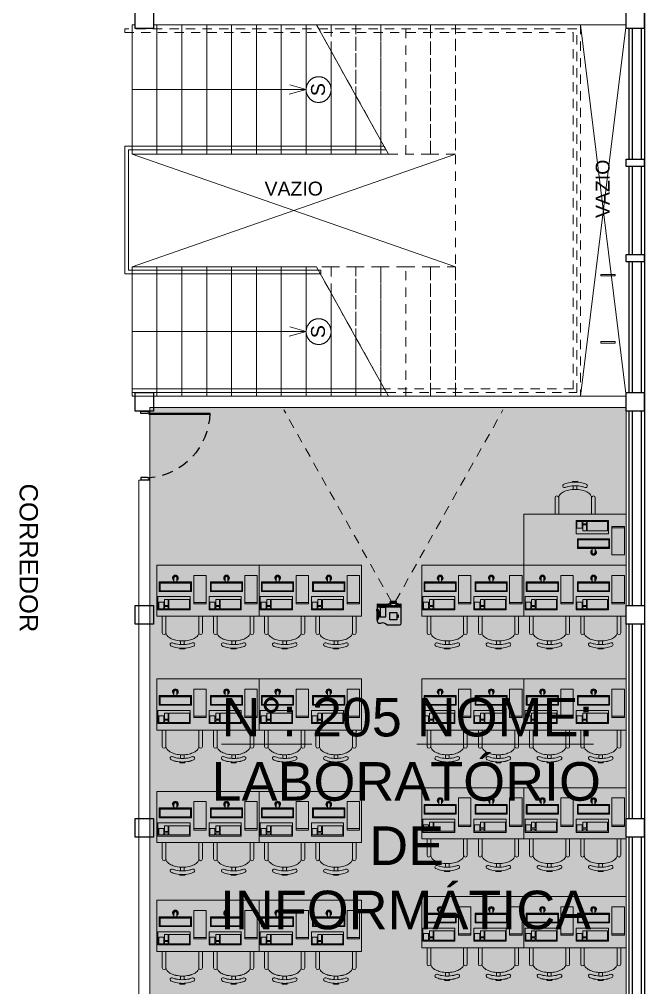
# Model space of a CAD drawing. Header units: metres. Extents: x 512 to 829, y -209 to 245.
# Drawn here: x 653.72 to 662.28, y -176.8 to -163.54 of the extents above; entities that cross this region are included whole.
import ezdxf

# ---------------------------------------------------------------- set-up
doc = ezdxf.new("R2010")
doc.units = ezdxf.units.M
doc.header["$LTSCALE"] = 0.508
for name, pattern in [('HIDDEN', [0.375, 0.25, -0.125]), ('STYLE_01', [0.073819, 0.049213, -0.024606]), ('STYLE_17', [14.76378, 9.84252, -4.92126])]:
    doc.linetypes.add(name, pattern=pattern)
doc.layers.get('0').update_dxf_attribs({"lineweight": 15})
for name, color, linetype, lineweight in [('03', 3, 'Continuous', 15), ('AMB-NOVOS', 10, 'Continuous', 15), ('CONTORNO', 7, 'Continuous', 15), ('Demolir', 10, 'HIDDEN', 15), ('EQUIPAMENTO', 3, 'Continuous', 0), ('MOBILIARIO', 252, 'Continuous', 18), ('None', 7, 'Continuous', 5), ('USO-Laboratorio de inf', 40, 'Continuous', 15)]:
    doc.layers.add(name, color=color, linetype=linetype, lineweight=lineweight)
for name, color, linetype in [('AR-TEXTOS', 2, 'Continuous'), ('ARQ-COR', 2, 'Continuous'), ('ARQ-CXO', 2, 'Continuous'), ('MB-ARQ-MOBILIÁRIO-EQUIPAMENTO', 21, 'Continuous'), ('MB-ARQ-PORTA-PROJEÇÃO ABERTURA', 1, 'HIDDEN'), ('MB-ARQ-SANITÁRIO-PORTA', 2, 'Continuous'), ('PENA06', 6, 'Continuous')]:
    doc.layers.add(name, color=color, linetype=linetype)
doc.styles.add('Arial', font='arial.ttf')
doc.styles.add('R80 - 1_100', font='arial.ttf', dxfattribs={"height": 0.25})

# ---------------------------------------------------------------- blocks, each defined once
blk = doc.blocks.new('Grupo-233')
at = {"layer": 'CONTORNO', "color": 7, "linetype": 'Continuous', "lineweight": 5}
for points in [[(-0.47, 0.1), (-0.45, 0.1), (-0.45, -0.1), (-0.47, -0.1)], [(0.45, 0.1), (0.47, 0.1), (0.47, -0.1), (0.45, -0.1)]]:
    blk.add_lwpolyline(points, close=True, dxfattribs=at)
blk = doc.blocks.new('monitor')
at = {"layer": 'MOBILIARIO'}
for p, q in [((0.22, 0.134), (-0.22, 0.134)), ((-0.22, 0.134), (-0.22, 0)), ((-0.02, 0.134), (-0.02, 0.186)), ((0.019, 0.186), (0.019, 0.134)), ((0.22, 0.134), (0.22, 0)), ((0.22, 0.126), (-0.22, 0.126)), ((0.22, 0), (-0.22, 0)), ((0.209, 0.116), (-0.21, 0.116)), ((-0.21, 0.116), (-0.21, 0.012)), ((0.209, 0.012), (-0.21, 0.012)), ((0.209, 0.116), (0.209, 0.012))]:
    blk.add_line(p, q, dxfattribs=at)
for radius, start, end in [(0.0392, 299.3143, 240.6857), (0.0292, 311.0987, 228.9013), (0.0192, 0, 180)]:
    blk.add_arc((-0.001, 0.186), radius, start, end, dxfattribs=at)
blk = doc.blocks.new('computador')
at = {"layer": 'MOBILIARIO'}
for p, q in [((0, -0.39), (0, 0)), ((0.17, 0), (0, 0)), ((0.17, -0.39), (0.17, 0)), ((0.17, -0.37), (0, -0.37)), ((0.17, -0.39), (0, -0.39)), ((0.219, -0.291), (0.219, -0.471)), ((0.219, -0.291), (0.659, -0.291)), ((0.229, -0.331), (0.229, -0.456)), ((0.229, -0.331), (0.509, -0.331)), ((0.509, -0.331), (0.509, -0.456)), ((0.519, -0.331), (0.519, -0.411)), ((0.519, -0.331), (0.569, -0.331)), ((0.569, -0.331), (0.569, -0.411)), ((0.579, -0.366), (0.579, -0.456)), ((0.579, -0.366), (0.649, -0.366)), ((0.649, -0.366), (0.649, -0.456)), ((0.659, -0.291), (0.659, -0.471)), ((0.219, -0.471), (0.659, -0.471)), ((0.229, -0.456), (0.509, -0.456)), ((0.519, -0.411), (0.569, -0.411)), ((0.519, -0.426), (0.519, -0.456)), ((0.519, -0.426), (0.569, -0.426)), ((0.519, -0.456), (0.569, -0.456)), ((0.569, -0.426), (0.569, -0.456)), ((0.579, -0.456), (0.649, -0.456))]:
    blk.add_line(p, q, dxfattribs=at)
blk.add_blockref('monitor', (0.422, -0.221), dxfattribs=at)
blk = doc.blocks.new('Mesa dupla aluno')
at = {"layer": 'MOBILIARIO', "linetype": 'Continuous', "lineweight": 0}
for p, q in [((0.7, 0.776), (0.7, 1.326)), ((0.925, 1.326), (0.7, 1.326)), ((0.7, 0.776), (0.7, 1.326)), ((0.925, 1.276), (0.7, 1.276)), ((1.087, 1.076), (1.037, 1.076)), ((1.136, 1.086), (1.142, 1.086)), ((1.147, 1.081), (1.147, 1.021)), ((1.087, 1.026), (1.037, 1.026)), ((1.136, 1.016), (1.142, 1.016)), ((0.925, 0.826), (0.7, 0.826)), ((0.925, 0.776), (0.7, 0.776)), ((0.925, 0.624), (0.7, 0.624)), ((0.7, 0.624), (0.7, 0.074)), ((0.925, 0.574), (0.7, 0.574)), ((1.087, 0.374), (1.037, 0.374)), ((1.087, 0.324), (1.037, 0.324)), ((1.136, 0.384), (1.142, 0.384)), ((1.136, 0.314), (1.142, 0.314)), ((1.147, 0.319), (1.147, 0.379)), ((0.925, 0.124), (0.7, 0.124)), ((0.925, 0.074), (0.7, 0.074))]:
    blk.add_line(p, q, dxfattribs=at)
blk.add_lwpolyline([(0.7, 0), (0.7, 1.4), (0, 1.4), (0, 0)], close=True, dxfattribs=at)
for centre, radius, start, end in [((0.925, 1.301), 0.025, 270, 90), ((0.925, 1.216), 0.0597, 50.3607, 90), ((0.86, 1.137), 0.162, 26.5651, 50.3607), ((0.755, 1.085), 0.279, 11.7009, 26.5651), ((1.086, 1.196), 0.0229, 21.5813, 201.5813), ((0.855, 1.085), 0.279, 11.7009, 26.5651), ((0.589, 1.051), 0.449, 0, 11.7009), ((0.805, 1.085), 0.279, 11.7009, 21.5813), ((0.639, 1.051), 0.449, 0, 11.7009), ((0.689, 1.051), 0.449, 0, 11.7009), ((1.142, 1.081), 0.005, 0, 90), ((0.755, 1.016), 0.279, 333.4349, 348.2991), ((0.589, 1.051), 0.449, 348.2991, 0), ((0.805, 1.016), 0.279, 338.4187, 348.2991), ((0.639, 1.051), 0.449, 348.2991, 0), ((0.855, 1.016), 0.279, 333.4349, 348.2991), ((0.689, 1.051), 0.449, 348.2991, 0), ((1.142, 1.021), 0.005, 270, 0), ((0.925, 0.885), 0.0597, 270, 309.6393), ((0.925, 0.801), 0.025, 270, 90), ((0.86, 0.964), 0.162, 309.6393, 333.4349), ((1.086, 0.905), 0.0229, 158.4187, 338.4187), ((0.925, 0.599), 0.025, 270, 90), ((0.925, 0.515), 0.0597, 50.3607, 90), ((0.86, 0.436), 0.162, 26.5651, 50.3607), ((0.755, 0.384), 0.279, 11.7009, 26.5651), ((0.589, 0.349), 0.449, 0, 11.7009), ((1.086, 0.495), 0.0229, 21.5813, 201.5813), ((0.805, 0.384), 0.279, 11.7009, 21.5813), ((0.639, 0.349), 0.449, 0, 11.7009), ((0.855, 0.384), 0.279, 11.7009, 26.5651), ((0.689, 0.349), 0.449, 0, 11.7009), ((0.589, 0.349), 0.449, 348.2991, 0), ((0.639, 0.349), 0.449, 348.2991, 0), ((0.689, 0.349), 0.449, 348.2991, 0), ((1.142, 0.379), 0.005, 0, 90), ((1.142, 0.319), 0.005, 270, 0), ((0.925, 0.184), 0.0597, 270, 309.6393), ((0.86, 0.263), 0.162, 309.6393, 333.4349), ((0.755, 0.315), 0.279, 333.4349, 348.2991), ((1.086, 0.204), 0.0229, 158.4187, 338.4187), ((0.805, 0.315), 0.279, 338.4187, 348.2991), ((0.855, 0.315), 0.279, 333.4349, 348.2991), ((0.925, 0.099), 0.025, 270, 90)]:
    blk.add_arc(centre, radius, start, end, dxfattribs=at)
at = {"layer": 'Demolir', "linetype": 'Continuous', "lineweight": 0, "rotation": 89.99999999999999}
for p in [(0.14, 0.726), (0.14, 0.026)]:
    blk.add_blockref('computador', p, dxfattribs=at)
blk = doc.blocks.new('A$C2cbf097b')
for p, q in [((0.025, 0.305), (0.025, 0.275)), ((0.28, 0.33), (0.05, 0.33)), ((0.192, 0.336), (0.076, 0.336)), ((0.076, 0.33), (0.076, 0.336)), ((0.076, 0.33), (0.076, 0.315)), ((0.209, 0.315), (0.076, 0.315)), ((0.192, 0.336), (0.209, 0.336)), ((0.209, 0.33), (0.209, 0.336)), ((0.209, 0.33), (0.209, 0.315)), ((0.247, 0.33), (0.247, 0.168)), ((0.267, 0.33), (0.267, 0.13)), ((0.285, 0.325), (0.285, 0.16)), ((0, 0.191), (0, 0.025)), ((0.247, 0.162), (0.247, 0)), ((0.291, 0.065), (0.291, 0.15)), ((0.291, 0.15), (0.303, 0.15)), ((0.291, 0.15), (0.291, 0.15)), ((0.303, 0.15), (0.303, 0.065)), ((0.303, 0.145), (0.309, 0.145)), ((0.309, 0.15), (0.309, 0.065)), ((0.309, 0.15), (0.322, 0.15)), ((0.322, 0.15), (0.322, 0.065)), ((0.322, 0.138), (0.325, 0.138)), ((0.325, 0.138), (0.325, 0.078)), ((0.025, 0), (0.28, 0)), ((0.108, 0.053), (0.108, 0.059)), ((0.108, 0.053), (0.13, 0.053)), ((0.13, 0.053), (0.13, 0.059)), ((0.267, 0.085), (0.267, 0)), ((0.285, 0.055), (0.285, 0.005)), ((0.291, 0.065), (0.303, 0.065)), ((0.303, 0.07), (0.309, 0.07)), ((0.309, 0.065), (0.322, 0.065)), ((0.322, 0.078), (0.325, 0.078))]:
    blk.add_line(p, q)
for points in [[(0.237, 0.209), (0.237, 0.291), (0.109, 0.291), (0.109, 0.209)], [(0.07, 0.059), (0.07, 0.157), (0.168, 0.157), (0.168, 0.059)], [(0.131, 0.039), (0.131, 0.059), (0.107, 0.059), (0.107, 0.039)]]:
    blk.add_lwpolyline(points, close=True)
blk.add_circle((0.251, 0.165), 0.0055)
for centre, radius, start, end in [((-0.075, 0.263), 0.101, 320.2078, 7.0899), ((0.05, 0.305), 0.025, 90, 180), ((0.077, 0.322), 0.0136, 95.6381, 146.2894), ((0.143, 0.437), 0.139, 241.3201, 298.6799), ((0.208, 0.322), 0.0136, 33.7106, 84.3619), ((0.28, 0.325), 0.005, 0, 90), ((0.01, 0.191), 0.01, 140.2078, 180), ((0.314, 0.108), 0.0516, 132.7564, 227.2436), ((0.265, 0.16), 0.02, 312.7564, 0), ((0.205, 0.15), 0.086, 359.872, 22.0691), ((0.025, 0.025), 0.025, 180, 270), ((0.265, 0.055), 0.02, 0, 47.2436), ((0.28, 0.005), 0.005, 270, 0), ((0.205, 0.065), 0.086, 337.9309, 0.128)]:
    blk.add_arc(centre, radius, start, end)
blk = doc.blocks.new('PORTA BAN 60CM')
for points in [[(-0.024, 0.8), (-0.042, 0.8), (-0.042, 0.096), (-0.024, 0.096)], [(-0.776, 0.078), (-0.77, 0.078), (-0.77, 0), (-0.8, 0), (-0.8, 0.096), (-0.776, 0.096)], [(-0.03, 0.078), (-0.03, 0), (0, 0), (0, 0.096), (-0.024, 0.096), (-0.024, 0.078)]]:
    blk.add_lwpolyline(points, close=True)
at = {"layer": 'MB-ARQ-PORTA-PROJEÇÃO ABERTURA'}
blk.add_arc((-0.014, 0.036), 0.764, 90.7284, 175.466, dxfattribs=at)

msp = doc.modelspace()

# ---------------------------------------------------------------- hatches: boundary and pattern name
at = {"layer": 'USO-Laboratorio de inf', "transparency": 33554483}
h = msp.add_hatch(color=256, dxfattribs=at)
h.dxf.hatch_style = 1
h.paths.add_polyline_path([(655.5045, -168.857), (662.0245, -168.857), (662.0245, -178.6561), (655.5045, -178.6561)])

# ---------------------------------------------------------------- linework, layer by layer
at = {"linetype": 'HIDDEN'}
for p, q in [((658.8073, -171.511), (657.3375, -168.8923)), ((658.8673, -171.511), (660.3372, -168.8923))]:
    msp.add_line(p, q, dxfattribs=at)
at = {"layer": '03'}
for p, q in [((662.0245, -163.6189), (655.5548, -163.6189)), ((662.0245, -168.7061), (655.5548, -168.7061)), ((662.0245, -168.857), (655.5548, -168.857)), ((655.3536, -169.8528), (655.3536, -179.3082)), ((655.5045, -169.8528), (655.3536, -169.8528)), ((655.5045, -169.8528), (655.5045, -178.6561))]:
    msp.add_line(p, q, dxfattribs=at)
at = {"layer": 'ARQ-COR', "color": 2, "ltscale": 0.1}
for p, q in [((662.2274, -163.6692), (662.2274, -165.4597)), ((662.2759, -163.6692), (662.2759, -165.4597)), ((662.2274, -165.5603), (662.2274, -166.7647)), ((662.2759, -165.5603), (662.2759, -166.7647)), ((662.2274, -166.8653), (662.2274, -168.6558)), ((662.2759, -166.8653), (662.2759, -168.6558)), ((662.2274, -168.9072), (662.2274, -171.5729)), ((662.2759, -168.9072), (662.2759, -171.5729)), ((662.2274, -171.8243), (662.2274, -174.49)), ((662.2759, -171.8243), (662.2759, -174.49)), ((662.2274, -174.7414), (662.2274, -177.4071)), ((662.2759, -174.7414), (662.2759, -177.4071))]:
    msp.add_line(p, q, dxfattribs=at)
at = {"layer": 'ARQ-CXO', "color": 2, "ltscale": 0.1}
for p, q in [((662.0577, -163.6692), (662.0577, -165.4597)), ((662.1062, -163.6692), (662.1062, -165.4597)), ((662.0577, -165.5603), (662.0577, -166.7647)), ((662.1062, -165.5603), (662.1062, -166.7647)), ((662.0577, -166.8653), (662.0577, -168.6558)), ((662.1062, -166.8653), (662.1062, -168.6558)), ((662.0577, -168.9072), (662.0577, -171.5729)), ((662.1062, -168.9072), (662.1062, -171.5729)), ((662.0577, -171.8243), (662.0577, -174.49)), ((662.1062, -171.8243), (662.1062, -174.49)), ((662.0577, -174.7414), (662.0577, -177.4071)), ((662.1062, -174.7414), (662.1062, -177.4071))]:
    msp.add_line(p, q, dxfattribs=at)
at = {"layer": 'MOBILIARIO', "linetype": 'Continuous', "lineweight": 0}
for p, q in [((661.2895, -169.8826), (661.2895, -169.8762)), ((661.3545, -169.8712), (661.2945, -169.8712)), ((661.2995, -169.9319), (661.2995, -169.9819)), ((661.3495, -169.9319), (661.3495, -169.9819)), ((661.3595, -169.8826), (661.3595, -169.8762)), ((661.0495, -170.0937), (661.0495, -170.3187)), ((661.0995, -170.0937), (661.0995, -170.3187)), ((661.5495, -170.0937), (661.5495, -170.3187)), ((661.5995, -170.0937), (661.5995, -170.3187)), ((661.0495, -170.3187), (661.5995, -170.3187))]:
    msp.add_line(p, q, dxfattribs=at)
msp.add_lwpolyline([(662.0245, -171.0187), (660.6245, -171.0187), (660.6245, -170.3187), (662.0245, -170.3187)], close=True, dxfattribs=at)
for centre, radius, start, end in [((661.179, -169.9329), 0.0229, 111.5813, 291.5813), ((661.29, -170.1634), 0.2786, 101.70092, 116.56505), ((661.29, -170.2634), 0.2786, 101.70092, 116.56505), ((661.29, -170.2134), 0.2786, 101.70092, 111.5813), ((661.3245, -170.3299), 0.4487, 90, 101.70092), ((661.3245, -170.3799), 0.4487, 90, 101.70092), ((661.3245, -170.4299), 0.4487, 90, 101.70092), ((661.2945, -169.8762), 0.005, 90, 180), ((661.3245, -170.3299), 0.4487, 78.29908, 90), ((661.3245, -170.3799), 0.4487, 78.29908, 90), ((661.3245, -170.4299), 0.4487, 78.29908, 90), ((661.3545, -169.8762), 0.005, 0, 90), ((661.3589, -170.1634), 0.2786, 63.43495, 78.29908), ((661.3589, -170.2134), 0.2786, 68.4187, 78.29908), ((661.3589, -170.2634), 0.2786, 63.43495, 78.29908), ((661.4699, -169.9329), 0.0229, 248.4187, 68.4187), ((661.0745, -170.0937), 0.025, 0, 180), ((661.1592, -170.0937), 0.0597, 140.36073, 180), ((661.2376, -170.1587), 0.1616, 116.56505, 140.36073), ((661.4113, -170.1587), 0.1616, 39.63927, 63.43495), ((661.4897, -170.0937), 0.0597, 0, 39.63927), ((661.5745, -170.0937), 0.025, 0, 180)]:
    msp.add_arc(centre, radius, start, end, dxfattribs=at)
at = {"layer": 'None', "color": 7, "linetype": 'Continuous', "lineweight": 25}
for p, q in [((662.0245, -163.6692), (662.0245, -163.4177)), ((662.2759, -163.6692), (662.2759, -163.4177)), ((662.0245, -165.5603), (662.0245, -165.4597)), ((662.2759, -165.5603), (662.2759, -165.4597)), ((662.0245, -166.8653), (662.0245, -166.7647)), ((662.2759, -166.8653), (662.2759, -166.7647)), ((662.0245, -168.9072), (662.0245, -168.6558)), ((662.2759, -168.9072), (662.2759, -168.6558)), ((662.0245, -174.7414), (662.0245, -174.49)), ((662.2759, -174.7414), (662.2759, -174.49))]:
    msp.add_line(p, q, dxfattribs=at)
at = {"layer": 'None', "color": 7, "linetype": 'Continuous', "lineweight": 18}
for p, q in [((661.3963, -168.7061), (662.0245, -163.6189)), ((661.3963, -163.6189), (662.0245, -168.7061)), ((657.6433, -164.5053), (655.2598, -164.5053)), ((657.6433, -164.5053), (657.4097, -164.5668)), ((657.6433, -164.5053), (657.4198, -164.4417)), ((655.2598, -166.9333), (659.6862, -165.3917)), ((659.6862, -166.9333), (655.2598, -165.3917)), ((657.6433, -167.8197), (655.2598, -167.8197)), ((657.6433, -167.8197), (657.4097, -167.8812)), ((657.6433, -167.8197), (657.4198, -167.7561))]:
    msp.add_line(p, q, dxfattribs=at)
at = {"layer": 'None', "color": 7, "linetype": 'STYLE_17', "lineweight": 18}
for points in [[(655.5548, -163.6189), (655.6003, -163.6189), (655.6003, -165.3917), (655.2598, -165.3917)], [(655.2598, -165.3917), (655.2598, -163.6189), (655.3033, -163.6189)]]:
    msp.add_lwpolyline(points, dxfattribs=at)
for points in [[(655.6003, -165.3917), (655.6003, -163.6189), (655.9408, -163.6189), (655.9408, -165.3917)], [(655.9408, -165.3917), (655.9408, -163.6189), (656.2813, -163.6189), (656.2813, -165.3917)], [(656.2813, -165.3917), (656.2813, -163.6189), (656.6218, -163.6189), (656.6218, -165.3917)], [(656.6218, -165.3917), (656.6218, -163.6189), (656.9623, -163.6189), (656.9623, -165.3917)], [(656.9623, -165.3917), (656.9623, -163.6189), (657.3028, -163.6189), (657.3028, -165.3917)], [(657.3028, -165.3917), (657.3028, -163.6189), (657.6433, -163.6189), (657.6433, -165.3917)], [(657.6433, -165.3917), (657.9838, -165.3917), (657.9838, -163.9779), (657.7839, -163.6189), (657.6433, -163.6189)], [(657.9838, -165.3917), (658.3243, -165.3917), (658.3243, -164.5893), (657.9838, -163.9779)], [(658.3243, -165.3917), (658.6648, -165.3917), (658.6648, -165.2007), (658.3243, -164.5893)], [(658.6648, -165.3917), (658.7711, -165.3917), (658.6648, -165.2007)], [(655.2598, -168.7061), (655.2598, -166.9333), (655.6003, -166.9333), (655.6003, -168.7061)], [(655.6003, -168.7061), (655.6003, -166.9333), (655.9408, -166.9333), (655.9408, -168.7061)], [(655.9408, -168.7061), (655.9408, -166.9333), (656.2813, -166.9333), (656.2813, -168.7061)], [(656.2813, -168.7061), (656.2813, -166.9333), (656.6218, -166.9333), (656.6218, -168.7061)], [(656.6218, -168.7061), (656.6218, -166.9333), (656.9623, -166.9333), (656.9623, -168.7061)], [(656.9623, -168.7061), (656.9623, -166.9333), (657.3028, -166.9333), (657.3028, -168.7061)], [(657.3028, -168.7061), (657.3028, -166.9333), (657.6433, -166.9333), (657.6433, -168.7061)], [(657.6433, -168.7061), (657.9838, -168.7061), (657.9838, -167.2923), (657.7839, -166.9333), (657.6433, -166.9333)], [(657.9838, -168.7061), (658.3243, -168.7061), (658.3243, -167.9037), (657.9838, -167.2923)], [(658.3243, -168.7061), (658.6648, -168.7061), (658.6648, -168.5151), (658.3243, -167.9037)], [(658.6648, -168.7061), (658.7711, -168.7061), (658.6648, -168.5151)], [(655.2598, -168.6539), (658.7421, -168.6539), (658.7131, -168.6018), (655.2598, -168.6018)]]:
    msp.add_lwpolyline(points, close=True, dxfattribs=at)
at = {"layer": 'None', "color": 7, "linetype": 'STYLE_01', "lineweight": 18}
msp.add_lwpolyline([(657.9838, -163.6189), (657.7839, -163.6189), (657.9838, -163.9779)], close=True, dxfattribs=at)
at = {"layer": 'None', "color": 7, "linetype": 'HIDDEN', "lineweight": 18}
for points in [[(657.9838, -163.6189), (657.9838, -163.9779), (658.3243, -164.5893), (658.3243, -163.6189)], [(658.3243, -163.6189), (658.3243, -164.5893), (658.6648, -165.2007), (658.6648, -163.6189)], [(658.6648, -163.6189), (658.6648, -165.2007), (658.7711, -165.3917), (659.0053, -165.3917), (659.0053, -163.6189)], [(659.0053, -165.3917), (659.0053, -163.6189), (659.3458, -163.6189), (659.3458, -165.3917)], [(659.3458, -165.3917), (659.3458, -163.6189), (659.6862, -163.6189), (659.6862, -165.3917)], [(659.6862, -163.6189), (661.3963, -163.6189), (661.3963, -168.7061), (659.6862, -168.7061)], [(661.346, -163.6711), (655.1592, -163.6711), (655.1592, -163.7232), (661.2957, -163.7232), (661.2957, -168.6018), (658.7131, -168.6018), (658.7421, -168.6539), (661.346, -168.6539)], [(657.9838, -166.9333), (657.7839, -166.9333), (657.9838, -167.2923)], [(657.9838, -166.9333), (657.9838, -167.2923), (658.3243, -167.9037), (658.3243, -166.9333)], [(658.3243, -166.9333), (658.3243, -167.9037), (658.6648, -168.5151), (658.6648, -166.9333)], [(658.6648, -166.9333), (658.6648, -168.5151), (658.7711, -168.7061), (659.0053, -168.7061), (659.0053, -166.9333)], [(659.0053, -168.7061), (659.0053, -166.9333), (659.3458, -166.9333), (659.3458, -168.7061)], [(659.3458, -168.7061), (659.3458, -166.9333), (659.6862, -166.9333), (659.6862, -168.7061)]]:
    msp.add_lwpolyline(points, close=True, dxfattribs=at)
at = {"layer": 'None', "color": 7, "linetype": 'Continuous', "lineweight": 18}
msp.add_lwpolyline([(657.8419, -167.0294), (657.8419, -166.9772), (655.2095, -166.9772), (655.2095, -165.3313), (658.7375, -165.3313), (658.7085, -165.2792), (655.1592, -165.2792), (655.1592, -167.0294)], close=True, dxfattribs=at)
for points in [[(657.9838, -164.5053), (657.9838, -164.5526), (657.9382, -164.6345), (657.8591, -164.6818), (657.7679, -164.6818), (657.6889, -164.6345), (657.6433, -164.5526), (657.6433, -164.458), (657.6889, -164.3761), (657.7679, -164.3288), (657.8591, -164.3288), (657.9382, -164.3761), (657.9838, -164.458), (657.9838, -164.5053)], [(657.9838, -167.8197), (657.9838, -167.867), (657.9382, -167.9489), (657.8591, -167.9962), (657.7679, -167.9962), (657.6889, -167.9489), (657.6433, -167.867), (657.6433, -167.7724), (657.6889, -167.6905), (657.7679, -167.6432), (657.8591, -167.6432), (657.9382, -167.6905), (657.9838, -167.7724), (657.9838, -167.8197)]]:
    msp.add_open_spline(points, degree=2, dxfattribs=at)
at = {"layer": 'PENA06'}
for points in [[(655.3033, -163.6692), (655.3033, -163.4177), (655.5548, -163.4177), (655.5548, -163.6692)], [(662.0245, -163.6692), (662.0245, -163.4177), (662.2759, -163.4177), (662.2759, -163.6692)], [(662.0245, -165.5603), (662.0245, -165.4597), (662.2759, -165.4597), (662.2759, -165.5603)], [(662.0245, -166.8653), (662.0245, -166.7647), (662.2759, -166.7647), (662.2759, -166.8653)], [(655.3033, -168.9072), (655.3033, -168.6558), (655.5548, -168.6558), (655.5548, -168.9072)], [(662.0245, -168.9072), (662.0245, -168.6558), (662.2759, -168.6558), (662.2759, -168.9072)], [(655.3033, -171.8243), (655.3033, -171.5729), (655.5548, -171.5729), (655.5548, -171.8243)], [(662.0245, -171.8243), (662.0245, -171.5729), (662.2759, -171.5729), (662.2759, -171.8243)], [(655.3033, -174.7414), (655.3033, -174.49), (655.5548, -174.49), (655.5548, -174.7414)], [(662.0245, -174.7414), (662.0245, -174.49), (662.2759, -174.49), (662.2759, -174.7414)]]:
    msp.add_lwpolyline(points, close=True, dxfattribs=at)
at = {"layer": 'USO-Laboratorio de inf', "transparency": 33554483}
msp.add_lwpolyline([(655.5045, -168.857), (662.0245, -168.857), (662.0245, -178.6561), (655.5045, -178.6561)], close=True, dxfattribs=at)

# ---------------------------------------------------------------- block references
at = {"layer": 'Demolir', "linetype": 'Continuous', "lineweight": 0, "rotation": 180}
msp.add_blockref('computador', (661.9987, -170.8784), dxfattribs=at)
at = {"layer": 'Demolir', "linetype": 'Continuous', "lineweight": 0, "transparency": 33554687, "xscale": -1, "rotation": 90}
msp.add_blockref('Mesa dupla aluno', (656.9999, -171.0187), dxfattribs=at)
at = {"layer": 'Demolir', "linetype": 'Continuous', "lineweight": 0, "xscale": -1, "rotation": 90}
for p in [(658.3999, -171.0187), (660.6245, -171.0187), (662.0245, -171.0187), (656.9999, -172.5765), (658.3999, -172.5765), (660.6245, -172.5765), (662.0245, -172.5765), (660.6245, -174.0669), (662.0245, -174.0669), (656.9999, -174.1169), (658.3999, -174.1169), (660.6245, -175.5574), (662.0245, -175.5574), (656.9999, -175.6074), (658.3999, -175.6074)]:
    msp.add_blockref('Mesa dupla aluno', p, dxfattribs=at)
at = {"layer": 'EQUIPAMENTO', "color": 7, "rotation": 269.9999999999999}
msp.add_blockref('Grupo-233', (661.7748, -167.5071), dxfattribs=at)
at = {"layer": 'MB-ARQ-MOBILIÁRIO-EQUIPAMENTO', "rotation": 90}
msp.add_blockref('A$C2cbf097b', (658.9448, -171.836), dxfattribs=at)
at = {"layer": 'MB-ARQ-SANITÁRIO-PORTA', "xscale": -1.180702917382734, "yscale": 1.180702917382734, "zscale": 1.180702917382734, "rotation": 270}
msp.add_blockref('PORTA BAN 60CM', (655.3787, -168.9072), dxfattribs=at)

# ---------------------------------------------------------------- texts
at = {"layer": 'AMB-NOVOS', "linetype": 'Continuous', "lineweight": 0, "insert": (656.1568, -172.8357), "char_height": 0.528095, "attachment_point": 1}
msp.add_mtext_dynamic_manual_height_columns('\\pi0.32768;{\\fArial|b0|i0|c0|p34;\\LN°:\\l 205 \\LNOME: \\P\\pi0.19223;\\lLABORATÓRIO \\P\\pi2.3491;DE \\P\\pi0.30607;INFORMÁTICA}', width=5.626509, gutter_width=1.5088, heights=[0], dxfattribs=at)
at = {"layer": 'AR-TEXTOS', "insert": (653.9709, -169.6558), "char_height": 0.25, "attachment_point": 1, "rotation": 270, "style": 'R80 - 1_100'}
msp.add_mtext_dynamic_manual_height_columns('\\pi0.24476;CORREDOR', width=2.505044, gutter_width=1, heights=[0], dxfattribs=at)
at = {"layer": 'None', "color": 7, "char_height": 0.1906, "attachment_point": 2, "rotation": 90, "line_spacing_factor": 0.96736, "style": 'Arial'}
for s, insert in [('S', (657.7094, -164.5053)), ('VAZIO', (661.6063, -165.8644)), ('S', (657.7094, -167.8197))]:
    msp.add_mtext(s, dxfattribs=dict(at, insert=insert))
at = {"layer": 'None', "color": 7, "insert": (657.473, -165.7659), "char_height": 0.1906, "attachment_point": 2, "line_spacing_factor": 0.96736, "style": 'Arial'}
msp.add_mtext('VAZIO', dxfattribs=at)

doc.saveas('drawing.dxf')
